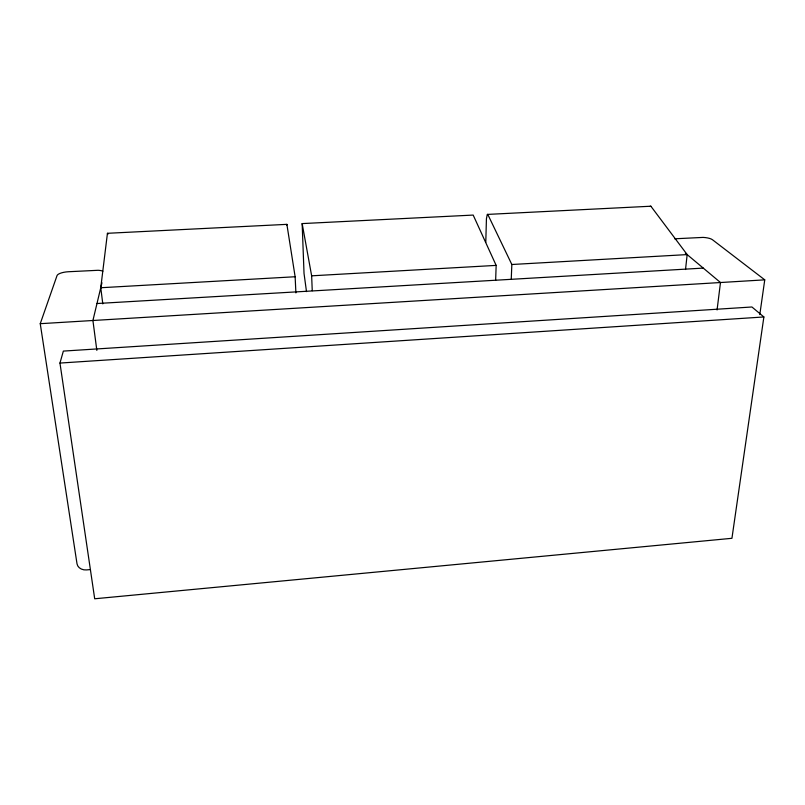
<?xml version="1.0" encoding="UTF-8"?>
<svg xmlns="http://www.w3.org/2000/svg" width="805" height="805" viewBox="0 0 805 805"><rect width="100%" height="100%" fill="white"/><g stroke="black" fill="none" stroke-linecap="round" stroke-linejoin="round"><path stroke-width="1.21" d="M485.787 242.275L486.431 218.809L487.267 214.422L650.873 206.221L687.168 254.591L685.518 269.524M495.649 280.301L496.152 265.388L473.179 215.076L302.157 223.589L304.028 273.448L306.494 291.611M511.245 279.395L511.839 264.503L487.75 214.341M286.741 225.249L286.882 224.354L295.133 276.749L295.898 292.909M102.799 303.877L100.766 287.737L107.437 233.299L286.882 224.354M717.064 309.955L720.485 282.525L685.357 253.082M759.799 314.614L764.75 279.848L712.455 239.729A9.368 2.767 4.3 0 0 703.097 237.405L677.357 238.662A9.358 2.797 4 0 0 674.852 238.944M763.875 316.959L731.936 538.304L94.698 598.779L59.962 363.065L63.354 351.091L751.93 306.987L763.875 316.959L59.962 363.065M101.953 282.756L92.917 320.501L96.841 350.386M90.16 569.598L86.527 569.92A8.533 6.933 1.3 0 1 77.018 563.822L40.25 323.691L57.034 275.592A10.264 3.22 -5.6 0 1 68.284 271.748L98.119 270.289A10.163 3.22 -5.2 0 1 102.839 271.194M650.098 206.301L650.873 206.221M40.25 323.691L764.75 279.848M96.982 303.525L703.268 268.095M100.766 287.737L295.133 276.749M302.157 223.589L311.646 275.823L496.152 265.388M511.839 264.503L687.168 254.591M107.437 233.299L107.991 234.175M311.646 275.823L312.249 290.706"/></g></svg>
